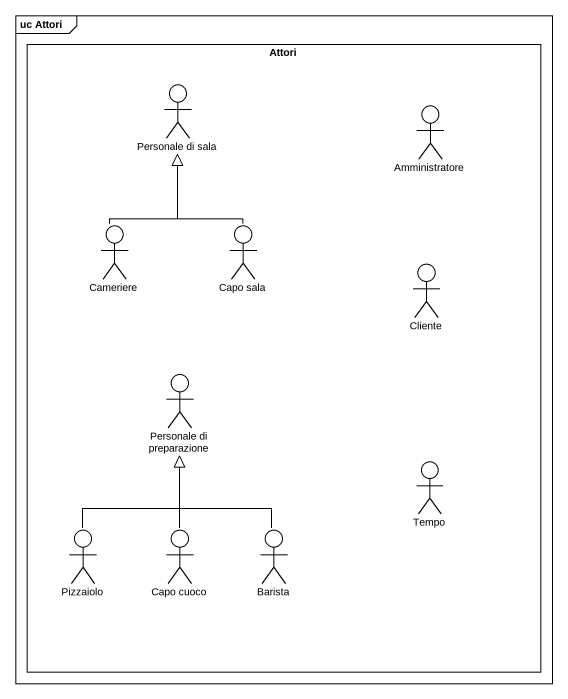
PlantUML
@startuml
mainframe uc Attori
rectangle Attori {
  actor "Personale di sala" as Personale_di_sala
  actor Amministratore
  actor Cameriere
  actor "Capo sala" as Capo_sala
  actor Cliente
  actor "Personale di preparazione" as Personale_di_preparazione
  actor Tempo
  actor Pizzaiolo
  actor "Capo cuoco" as Capo_cuoco
  actor Barista
}
Cameriere -up-|> Personale_di_sala
Capo_sala -up-|> Personale_di_sala
Pizzaiolo -up-|> Personale_di_preparazione
Capo_cuoco -up-|> Personale_di_preparazione
Barista -up-|> Personale_di_preparazione
@enduml
